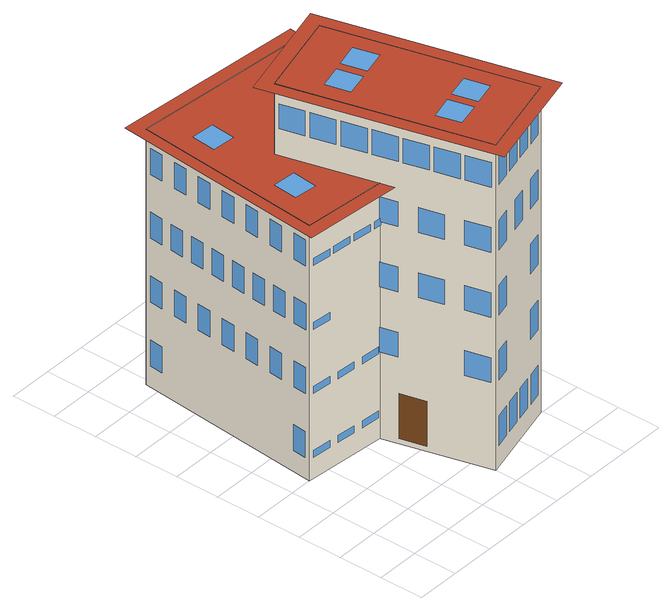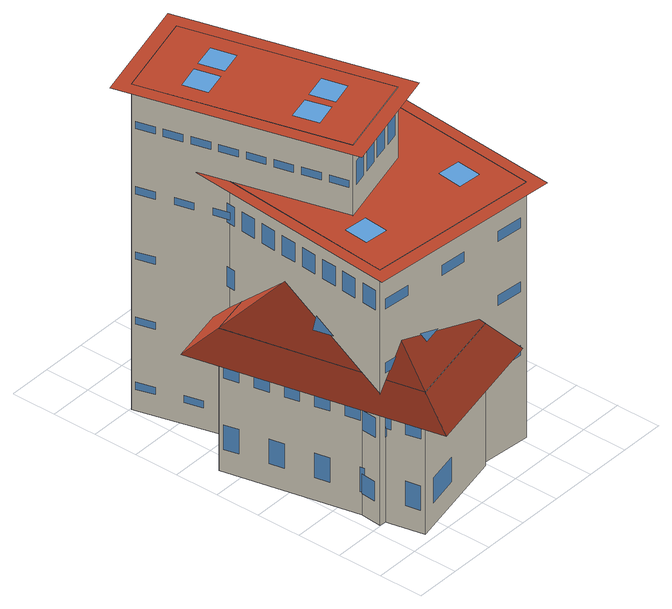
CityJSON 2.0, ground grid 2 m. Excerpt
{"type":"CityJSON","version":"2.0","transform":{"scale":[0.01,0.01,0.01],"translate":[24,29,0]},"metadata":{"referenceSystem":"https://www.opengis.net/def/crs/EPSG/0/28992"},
"CityObjects":{
"building1":{"type":"Building","attributes":{"roofType":"Flat"},"geometry":[{"type":"MultiSurface","lod":"3","boundaries":[[[0,1,2,3]],[[4,5,6,7],[8,9,10,11],[12,13,14,15],[16,17,18,19],[20,21,22,23]],[[8,11,10,9]],[[12,15,14,13]],[[16,19,18,17]],[[20,23,22,21]],[[0,3,5,4],[24,25,26,27],[28,29,30,31],[32,33,34,35],[36,37,38,39],[40,41,42,43],[44,45,46,47],[48,49,50,51],[52,53,54,55],[56,57,58,59],[60,61,62,63],[64,65,66,67],[68,69,70,71],[72,73,74,75],[76,77,78,79],[80,81,82,83],[84,85,86,87],[88,89,90,91],[92,93,94,95],[96,97,98,99],[100,101,102,103]],[[24,27,26,25]],[[28,31,30,29]],[[32,35,34,33]],[[36,39,38,37]],[[40,43,42,41]],[[44,47,46,45]],[[48,51,50,49]],[[52,55,54,53]],[[56,59,58,57]],[[60,63,62,61]],[[64,67,66,65]],[[68,71,70,69]],[[72,75,74,73]],[[76,79,78,77]],[[80,83,82,81]],[[84,87,86,85]],[[88,91,90,89]],[[92,95,94,93]],[[96,99,98,97]],[[100,103,102,101]],[[3,2,6,5],[104,105,106,107],[108,109,110,111],[112,113,114,115],[116,117,118,119],[120,121,122,123],[124,125,126,127],[128,129,130,131],[132,133,134,135],[136,137,138,139],[140,141,142,143],[144,145,146,147],[148,149,150,151],[152,153,154,155],[156,157,158,159],[160,161,162,163],[164,165,166,167],[168,169,170,171],[172,173,174,175],[176,177,178,179]],[[104,107,106,105]],[[108,111,110,109]],[[112,115,114,113]],[[116,119,118,117]],[[120,123,122,121]],[[124,127,126,125]],[[128,131,130,129]],[[132,135,134,133]],[[136,139,138,137]],[[140,143,142,141]],[[144,147,146,145]],[[148,151,150,149]],[[152,155,154,153]],[[156,159,158,157]],[[160,163,162,161]],[[164,167,166,165]],[[168,171,170,169]],[[172,175,174,173]],[[176,179,178,177]],[[2,1,7,6],[180,181,182,183],[184,185,186,187],[188,189,190,191],[192,193,194,195],[196,197,198,199],[200,201,202,203],[204,205,206,207],[208,209,210,211]],[[180,183,182,181]],[[184,187,186,185]],[[188,191,190,189]],[[192,195,194,193]],[[196,199,198,197]],[[200,203,202,201]],[[204,207,206,205]],[[208,211,210,209]],[[1,0,4,7],[212,213,214,215],[216,217,218,219],[220,221,222,223],[224,225,226,227],[228,229,230,231],[232,233,234,235],[236,237,238,239],[240,241,242,243],[244,245,246,247],[248,249,250,251],[252,253,254,255],[256,257,258,259],[260,261,262,263],[264,265,266,267],[268,269,270,271],[272,273,274,275],[276,277,278,279],[280,281,282,283],[284,285,286,287],[288,289,290,291],[292,293,294,295],[296,297,298,299],[300,301,302,303],[304,305,306,307]],[[212,215,214,213]],[[216,219,218,217]],[[220,223,222,221]],[[224,227,226,225]],[[228,231,230,229]],[[232,235,234,233]],[[236,239,238,237]],[[240,243,242,241]],[[244,247,246,245]],[[248,251,250,249]],[[252,255,254,253]],[[256,259,258,257]],[[260,263,262,261]],[[264,267,266,265]],[[268,271,270,269]],[[272,275,274,273]],[[276,279,278,277]],[[280,283,282,281]],[[284,287,286,285]],[[288,291,290,289]],[[292,295,294,293]],[[296,299,298,297]],[[300,303,302,301]],[[304,307,306,305]],[[308,309,310,311],[4,7,6,5]]],"semantics":{"surfaces":[{"type":"GroundSurface"},{"type":"RoofSurface"},{"type":"Window"},{"type":"WallSurface"},{"type":"Door"}],"values":[0,1,2,2,2,2,3,2,2,2,2,2,2,2,2,2,2,2,2,2,2,2,2,2,2,2,2,3,2,2,2,2,2,2,2,2,2,2,2,2,2,2,2,2,2,2,2,3,4,2,2,2,2,2,2,2,3,2,2,2,2,2,2,2,2,2,2,2,2,2,2,2,2,2,2,2,2,2,2,2,2,1]}}]},
"building2":{"type":"Building","attributes":{"roofType":"Flat"},"geometry":[{"type":"MultiSurface","lod":"3","boundaries":[[[312,313,314,315]],[[316,317,318,319],[320,321,322,323],[324,325,326,327],[328,329,330,331],[332,333,334,335]],[[320,323,322,321]],[[324,327,326,325]],[[328,331,330,329]],[[332,335,334,333]],[[312,315,317,316],[336,337,338,339],[340,341,342,343],[344,345,346,347],[348,349,350,351],[352,353,354,355],[356,357,358,359],[360,361,362,363],[364,365,366,367],[368,369,370,371],[372,373,374,375],[376,377,378,379],[380,381,382,383],[384,385,386,387],[388,389,390,391],[392,393,394,395]],[[336,339,338,337]],[[340,343,342,341]],[[344,347,346,345]],[[348,351,350,349]],[[352,355,354,353]],[[356,359,358,357]],[[360,363,362,361]],[[364,367,366,365]],[[368,371,370,369]],[[372,375,374,373]],[[376,379,378,377]],[[380,383,382,381]],[[384,387,386,385]],[[388,391,390,389]],[[392,395,394,393]],[[315,314,318,317],[396,397,398,399],[400,401,402,403],[404,405,406,407],[408,409,410,411],[412,413,414,415],[416,417,418,419],[420,421,422,423],[424,425,426,427],[428,429,430,431],[432,433,434,435],[436,437,438,439],[440,441,442,443],[444,445,446,447],[448,449,450,451],[452,453,454,455],[456,457,458,459],[460,461,462,463],[464,465,466,467],[468,469,470,471],[472,473,474,475],[476,477,478,479]],[[396,399,398,397]],[[400,403,402,401]],[[404,407,406,405]],[[408,411,410,409]],[[412,415,414,413]],[[416,419,418,417]],[[420,423,422,421]],[[424,427,426,425]],[[428,431,430,429]],[[432,435,434,433]],[[436,439,438,437]],[[440,443,442,441]],[[444,447,446,445]],[[448,451,450,449]],[[452,455,454,453]],[[456,459,458,457]],[[460,463,462,461]],[[464,467,466,465]],[[468,471,470,469]],[[472,475,474,473]],[[476,479,478,477]],[[314,313,319,318],[480,481,482,483],[484,485,486,487],[488,489,490,491],[492,493,494,495],[496,497,498,499],[500,501,502,503],[504,505,506,507],[508,509,510,511],[512,513,514,515],[516,517,518,519],[520,521,522,523],[524,525,526,527],[528,529,530,531],[532,533,534,535],[536,537,538,539],[540,541,542,543]],[[480,483,482,481]],[[484,487,486,485]],[[488,491,490,489]],[[492,495,494,493]],[[496,499,498,497]],[[500,503,502,501]],[[504,507,506,505]],[[508,511,510,509]],[[512,515,514,513]],[[516,519,518,517]],[[520,523,522,521]],[[524,527,526,525]],[[528,531,530,529]],[[532,535,534,533]],[[536,539,538,537]],[[540,543,542,541]],[[313,312,316,319],[544,545,546,547],[548,549,550,551],[552,553,554,555],[556,557,558,559],[560,561,562,563],[564,565,566,567],[568,569,570,571],[572,573,574,575],[576,577,578,579],[580,581,582,583],[584,585,586,587],[588,589,590,591],[592,593,594,595],[596,597,598,599],[600,601,602,603],[604,605,606,607],[608,609,610,611],[612,613,614,615],[616,617,618,619],[620,621,622,623],[624,625,626,627]],[[544,547,546,545]],[[548,551,550,549]],[[552,555,554,553]],[[556,559,558,557]],[[560,563,562,561]],[[564,567,566,565]],[[568,571,570,569]],[[572,575,574,573]],[[576,579,578,577]],[[580,583,582,581]],[[584,587,586,585]],[[588,591,590,589]],[[592,595,594,593]],[[596,599,598,597]],[[600,603,602,601]],[[604,607,606,605]],[[608,611,610,609]],[[612,615,614,613]],[[616,619,618,617]],[[620,623,622,621]],[[624,627,626,625]],[[628,629,630,631],[316,319,318,317]]],"semantics":{"surfaces":[{"type":"GroundSurface"},{"type":"RoofSurface"},{"type":"Window"},{"type":"WallSurface"},{"type":"Door"}],"values":[0,1,2,2,2,2,3,2,2,2,2,2,2,2,2,2,2,2,2,2,2,2,3,2,2,2,2,2,2,2,2,2,2,2,2,2,2,2,2,2,2,2,2,2,3,2,2,2,2,2,2,2,2,2,2,2,2,2,2,2,2,3,4,2,2,2,2,2,2,2,2,2,2,2,2,2,2,2,2,2,2,2,2,1]}}]},
"building3":{"type":"Building","attributes":{"roofType":"Pyramidal"},"geometry":[{"type":"MultiSurface","lod":"3","boundaries":[[[632,633,634,635]],[[636,637,638],[639,640,641,642]],[[639,642,641,640]],[[636,643,644],[645,646,647,648]],[[645,648,647,646]],[[636,638,643],[649,650,651,652]],[[649,652,651,650]],[[636,644,637],[653,654,655,656]],[[653,656,655,654]],[[632,635,643,638],[657,658,659,660],[661,662,663,664],[665,666,667,668],[669,670,671,672],[673,674,675,676]],[[657,660,659,658]],[[661,664,663,662]],[[665,668,667,666]],[[669,672,671,670]],[[673,676,675,674]],[[635,634,644,643],[677,678,679,680],[681,682,683,684],[685,686,687,688],[689,690,691,692],[693,694,695,696],[697,698,699,700],[701,702,703,704],[705,706,707,708],[709,710,711,712],[713,714,715,716],[717,718,719,720],[721,722,723,724]],[[677,680,679,678]],[[681,684,683,682]],[[685,688,687,686]],[[689,692,691,690]],[[693,696,695,694]],[[697,700,699,698]],[[701,704,703,702]],[[705,708,707,706]],[[709,712,711,710]],[[713,716,715,714]],[[717,720,719,718]],[[721,724,723,722]],[[634,633,637,644],[725,726,727,728],[729,730,731,732],[733,734,735,736]],[[725,728,727,726]],[[729,732,731,730]],[[733,736,735,734]],[[633,632,638,637],[737,738,739,740],[741,742,743,744],[745,746,747,748],[749,750,751,752]],[[737,740,739,738]],[[741,744,743,742]],[[745,748,747,746]],[[749,752,751,750]],[[753,754,643,638]],[[754,755,644,643]],[[756,637,644,755]],[[753,638,637,756]]],"semantics":{"surfaces":[{"type":"GroundSurface"},{"type":"RoofSurface"},{"type":"Window"},{"type":"WallSurface"},{"type":"Door"}],"values":[0,1,2,1,2,1,2,1,2,3,2,2,2,2,2,3,2,2,2,2,2,2,2,2,2,2,2,2,3,2,2,2,3,4,2,2,2,1,1,1,1]}}]}
},
"vertices":[
[100,600,0],[176,1463,0],[957,1394,0],[881,531,0],[100,600,1200],[881,531,1200],[957,1394,1200],[176,1463,1200],[701,708,1200],[711,821,1200],[816,812,1200],[806,699,1200],[203,753,1200],[213,865,1200],[318,856,1200],[308,743,1200],[739,1141,1200],[749,1253,1200],[855,1244,1200],[845,1131,1200],[241,1184,1200],[251,1296,1200],[357,1287,1200],[346,1175,1200],[122,598,100],[122,598,133],[209,590,133],[209,590,100],[252,586,100],[252,586,133],[339,579,133],[339,579,100],[383,575,100],[383,575,133],[470,567,133],[470,567,100],[513,564,100],[513,564,133],[600,556,133],[600,556,100],[644,552,100],[644,552,133],[730,544,133],[730,544,100],[774,540,100],[774,540,133],[861,533,133],[861,533,100],[122,598,400],[122,598,433],[209,590,433],[209,590,400],[252,586,400],[252,586,433],[339,579,433],[339,579,400],[383,575,400],[383,575,433],[470,567,433],[470,567,400],[513,564,400],[513,564,433],[600,556,433],[600,556,400],[644,552,400],[644,552,433],[730,544,433],[730,544,400],[774,540,400],[774,540,433],[861,533,433],[861,533,400],[122,598,700],[122,598,733],[209,590,733],[209,590,700],[122,598,1000],[122,598,1033],[209,590,1033],[209,590,1000],[230,589,1000],[230,589,1033],[317,581,1033],[317,581,1000],[339,579,1000],[339,579,1033],[426,571,1033],[426,571,1000],[448,569,1000],[448,569,1033],[534,562,1033],[534,562,1000],[556,560,1000],[556,560,1033],[643,552,1033],[643,552,1000],[665,550,1000],[665,550,1033],[752,542,1033],[752,542,1000],[773,541,1000],[773,541,1033],[860,533,1033],[860,533,1000],[883,557,100],[883,557,191],[889,624,191],[889,624,100],[894,680,100],[894,680,191],[900,747,191],[900,747,100],[905,804,100],[905,804,191],[911,871,191],[911,871,100],[916,927,100],[916,927,191],[922,994,191],[922,994,100],[927,1051,100],[927,1051,191],[933,1118,191],[933,1118,100],[938,1175,100],[938,1175,191],[944,1241,191],[944,1241,100],[949,1298,100],[949,1298,191],[955,1365,191],[955,1365,100],[883,557,400],[883,557,491],[889,624,491],[889,624,400],[916,929,400],[916,929,491],[922,996,491],[922,996,400],[949,1302,400],[949,1302,491],[955,1369,491],[955,1369,400],[883,557,700],[883,557,791],[889,624,791],[889,624,700],[883,557,1000],[883,557,1091],[889,624,1091],[889,624,1000],[893,664,1000],[893,664,1091],[899,730,1091],[899,730,1000],[902,770,1000],[902,770,1091],[908,837,1091],[908,837,1000],[912,877,1000],[912,877,1091],[917,943,1091],[917,943,1000],[921,983,1000],[921,983,1091],[927,1050,1091],[927,1050,1000],[930,1090,1000],[930,1090,1091],[936,1157,1091],[936,1157,1000],[940,1196,1000],[940,1196,1091],[946,1263,1091],[946,1263,1000],[949,1303,1000],[949,1303,1091],[955,1370,1091],[955,1370,1000],[630,1423,19],[630,1423,222],[512,1433,222],[512,1433,19],[927,1396,400],[927,1396,447],[807,1407,447],[807,1407,400],[327,1449,400],[327,1449,447],[206,1460,447],[206,1460,400],[927,1396,700],[927,1396,747],[807,1407,747],[807,1407,700],[327,1449,700],[327,1449,747],[206,1460,747],[206,1460,700],[927,1396,1000],[927,1396,1047],[807,1407,1047],[807,1407,1000],[627,1423,1000],[627,1423,1047],[507,1433,1047],[507,1433,1000],[328,1449,1000],[328,1449,1047],[207,1460,1047],[207,1460,1000],[174,1441,100],[174,1441,222],[169,1379,222],[169,1379,100],[107,684,100],[107,684,222],[102,622,222],[102,622,100],[174,1441,400],[174,1441,522],[169,1379,522],[169,1379,400],[163,1314,400],[163,1314,522],[158,1253,522],[158,1253,400],[152,1188,400],[152,1188,522],[146,1126,522],[146,1126,400],[141,1061,400],[141,1061,522],[135,999,522],[135,999,400],[130,935,400],[130,935,522],[124,873,522],[124,873,400],[118,808,400],[118,808,522],[113,746,522],[113,746,400],[107,682,400],[107,682,522],[102,620,522],[102,620,400],[174,1441,700],[174,1441,822],[169,1379,822],[169,1379,700],[165,1332,700],[165,1332,822],[159,1270,822],[159,1270,700],[155,1224,700],[155,1224,822],[150,1162,822],[150,1162,700],[146,1115,700],[146,1115,822],[140,1053,822],[140,1053,700],[136,1006,700],[136,1006,822],[130,945,822],[130,945,700],[126,898,700],[126,898,822],[121,836,822],[121,836,700],[117,789,700],[117,789,822],[111,728,822],[111,728,700],[107,681,700],[107,681,822],[102,619,822],[102,619,700],[174,1441,1000],[174,1441,1122],[169,1379,1122],[169,1379,1000],[163,1314,1000],[163,1314,1122],[158,1253,1122],[158,1253,1000],[152,1188,1000],[152,1188,1122],[146,1126,1122],[146,1126,1000],[141,1061,1000],[141,1061,1122],[135,999,1122],[135,999,1000],[130,935,1000],[130,935,1122],[124,873,1122],[124,873,1000],[118,808,1000],[118,808,1122],[113,746,1122],[113,746,1000],[107,682,1000],[107,682,1122],[102,620,1122],[102,620,1000],[44,544,1200],[926,466,1200],[1013,1450,1200],[131,1528,1200],
[600,100,0],[364,991,0],[756,1095,0],[991,204,0],[600,100,1530],[991,204,1530],[756,1095,1530],[364,991,1530],[769,326,1530],[740,434,1530],[847,462,1530],[875,354,1530],[627,288,1530],[598,396,1530],[704,425,1530],[733,316,1530],[651,772,1530],[622,881,1530],[728,909,1530],[757,800,1530],[509,734,1530],[480,842,1530],[586,870,1530],[615,762,1530],[626,107,101],[626,107,240],[691,124,240],[691,124,101],[718,131,101],[718,131,240],[783,148,240],[783,148,101],[810,156,101],[810,156,240],[874,173,240],[874,173,101],[902,180,101],[902,180,240],[966,197,240],[966,197,101],[626,107,407],[626,107,546],[691,124,546],[691,124,407],[901,180,407],[901,180,546],[965,197,546],[965,197,407],[626,107,713],[626,107,852],[691,124,852],[691,124,713],[901,180,713],[901,180,852],[965,197,852],[965,197,713],[626,107,1019],[626,107,1158],[691,124,1158],[691,124,1019],[763,143,1019],[763,143,1158],[828,160,1158],[828,160,1019],[901,180,1019],[901,180,1158],[965,197,1158],[965,197,1019],[626,107,1325],[626,107,1464],[691,124,1464],[691,124,1325],[718,131,1325],[718,131,1464],[783,148,1464],[783,148,1325],[810,156,1325],[810,156,1464],[874,173,1464],[874,173,1325],[902,180,1325],[902,180,1464],[966,197,1464],[966,197,1325],[987,221,101],[987,221,135],[966,300,135],[966,300,101],[936,415,101],[936,415,135],[915,495,135],[915,495,101],[884,610,101],[884,610,135],[863,689,135],[863,689,101],[833,804,101],[833,804,135],[812,883,135],[812,883,101],[781,998,101],[781,998,135],[760,1078,135],[760,1078,101],[987,221,407],[987,221,441],[966,300,441],[966,300,407],[987,221,713],[987,221,747],[966,300,747],[966,300,713],[987,221,1019],[987,221,1053],[966,300,1053],[966,300,1019],[946,377,1019],[946,377,1053],[925,456,1053],[925,456,1019],[905,532,1019],[905,532,1053],[884,612,1053],[884,612,1019],[863,688,1019],[863,688,1053],[842,767,1053],[842,767,1019],[822,844,1019],[822,844,1053],[801,923,1053],[801,923,1019],[781,999,1019],[781,999,1053],[760,1078,1053],[760,1078,1019],[987,221,1325],[987,221,1359],[966,300,1359],[966,300,1325],[958,332,1325],[958,332,1359],[937,411,1359],[937,411,1325],[928,443,1325],[928,443,1359],[907,523,1359],[907,523,1325],[899,555,1325],[899,555,1359],[878,634,1359],[878,634,1325],[869,666,1325],[869,666,1359],[848,745,1359],[848,745,1325],[840,777,1325],[840,777,1359],[819,856,1359],[819,856,1325],[810,888,1325],[810,888,1359],[789,967,1359],[789,967,1325],[781,999,1325],[781,999,1359],[760,1078,1359],[760,1078,1325],[726,1087,101],[726,1087,210],[665,1071,210],[665,1071,101],[636,1063,101],[636,1063,210],[575,1047,210],[575,1047,101],[546,1039,101],[546,1039,210],[485,1023,210],[485,1023,101],[456,1016,101],[456,1016,210],[395,1000,210],[395,1000,101],[726,1087,407],[726,1087,516],[665,1071,516],[665,1071,407],[590,1051,407],[590,1051,516],[529,1035,516],[529,1035,407],[455,1015,407],[455,1015,516],[394,999,516],[394,999,407],[726,1087,713],[726,1087,822],[665,1071,822],[665,1071,713],[726,1087,1019],[726,1087,1128],[665,1071,1128],[665,1071,1019],[636,1063,1019],[636,1063,1128],[575,1047,1128],[575,1047,1019],[546,1039,1019],[546,1039,1128],[485,1023,1128],[485,1023,1019],[456,1016,1019],[456,1016,1128],[395,1000,1128],[395,1000,1019],[726,1087,1325],[726,1087,1434],[665,1071,1434],[665,1071,1325],[636,1063,1325],[636,1063,1434],[575,1047,1434],[575,1047,1325],[546,1039,1325],[546,1039,1434],[485,1023,1434],[485,1023,1325],[456,1016,1325],[456,1016,1434],[395,1000,1434],[395,1000,1325],[497,490,25],[497,490,236],[527,377,236],[527,377,25],[369,972,407],[369,972,523],[397,867,523],[397,867,407],[468,599,407],[468,599,523],[496,493,523],[496,493,407],[567,226,407],[567,226,523],[595,120,523],[595,120,407],[369,972,713],[369,972,829],[397,867,829],[397,867,713],[419,785,713],[419,785,829],[446,680,829],[446,680,713],[468,599,713],[468,599,829],[496,493,829],[496,493,713],[517,412,713],[517,412,829],[545,307,829],[545,307,713],[567,226,713],[567,226,829],[595,120,829],[595,120,713],[369,972,1019],[369,972,1135],[397,867,1135],[397,867,1019],[419,785,1019],[419,785,1135],[446,680,1135],[446,680,1019],[468,599,1019],[468,599,1135],[496,493,1135],[496,493,1019],[517,412,1019],[517,412,1135],[545,307,1135],[545,307,1019],[567,226,1019],[567,226,1135],[595,120,1135],[595,120,1019],[369,972,1325],[369,972,1441],[397,867,1441],[397,867,1325],[402,847,1325],[402,847,1441],[430,742,1441],[430,742,1325],[435,722,1325],[435,722,1441],[463,617,1441],[463,617,1325],[468,598,1325],[468,598,1441],[496,492,1441],[496,492,1325],[501,473,1325],[501,473,1441],[529,368,1441],[529,368,1325],[534,348,1325],[534,348,1441],[562,243,1441],[562,243,1325],[567,224,1325],[567,224,1441],[595,118,1441],[595,118,1325],[561,25,1530],[1062,158,1530],[795,1170,1530],[293,1037,1530],
[600,600,0],[413,1459,0],[891,1563,0],[1078,704,0],[745,1081,1100],[413,1459,670],[600,600,670],[598,1115,859],[625,990,859],[568,978,757],[541,1103,757],[1078,704,670],[891,1563,670],[893,1048,859],[866,1173,859],[922,1185,757],[950,1060,757],[735,827,859],[860,854,859],[882,753,757],[757,725,757],[756,1336,859],[631,1309,859],[609,1411,757],[734,1438,757],[642,609,106],[642,609,146],[746,632,146],[746,632,106],[932,672,106],[932,672,146],[1036,695,146],[1036,695,106],[642,609,441],[642,609,481],[746,632,481],[746,632,441],[787,641,441],[787,641,481],[890,663,481],[890,663,441],[931,672,441],[931,672,481],[1035,695,481],[1035,695,441],[1074,724,106],[1074,724,221],[1059,788,221],[1059,788,106],[1032,912,106],[1032,912,221],[1018,977,221],[1018,977,106],[991,1101,106],[991,1101,221],[977,1165,221],[977,1165,106],[950,1289,106],[950,1289,221],[936,1354,221],[936,1354,106],[909,1478,106],[909,1478,221],[895,1542,221],[895,1542,106],[1074,724,441],[1074,724,556],[1059,788,556],[1059,788,441],[1046,850,441],[1046,850,556],[1032,914,556],[1032,914,441],[1019,976,441],[1019,976,556],[1005,1040,556],[1005,1040,441],[991,1102,441],[991,1102,556],[977,1166,556],[977,1166,441],[964,1228,441],[964,1228,556],[950,1292,556],[950,1292,441],[936,1354,441],[936,1354,556],[922,1418,556],[922,1418,441],[909,1480,441],[909,1480,556],[895,1544,556],[895,1544,441],[827,1549,106],[827,1549,222],[683,1518,222],[683,1518,106],[827,1549,441],[827,1549,557],[683,1518,557],[683,1518,441],[620,1504,441],[620,1504,557],[476,1473,557],[476,1473,441],[528,929,29],[528,929,232],[554,812,232],[554,812,29],[419,1428,441],[419,1428,551],[449,1294,551],[449,1294,441],[492,1097,441],[492,1097,551],[521,962,551],[521,962,441],[564,766,441],[564,766,551],[593,631,551],[593,631,441],[559,464,549],[1172,598,549],[932,1699,549],[319,1565,549]
]}
